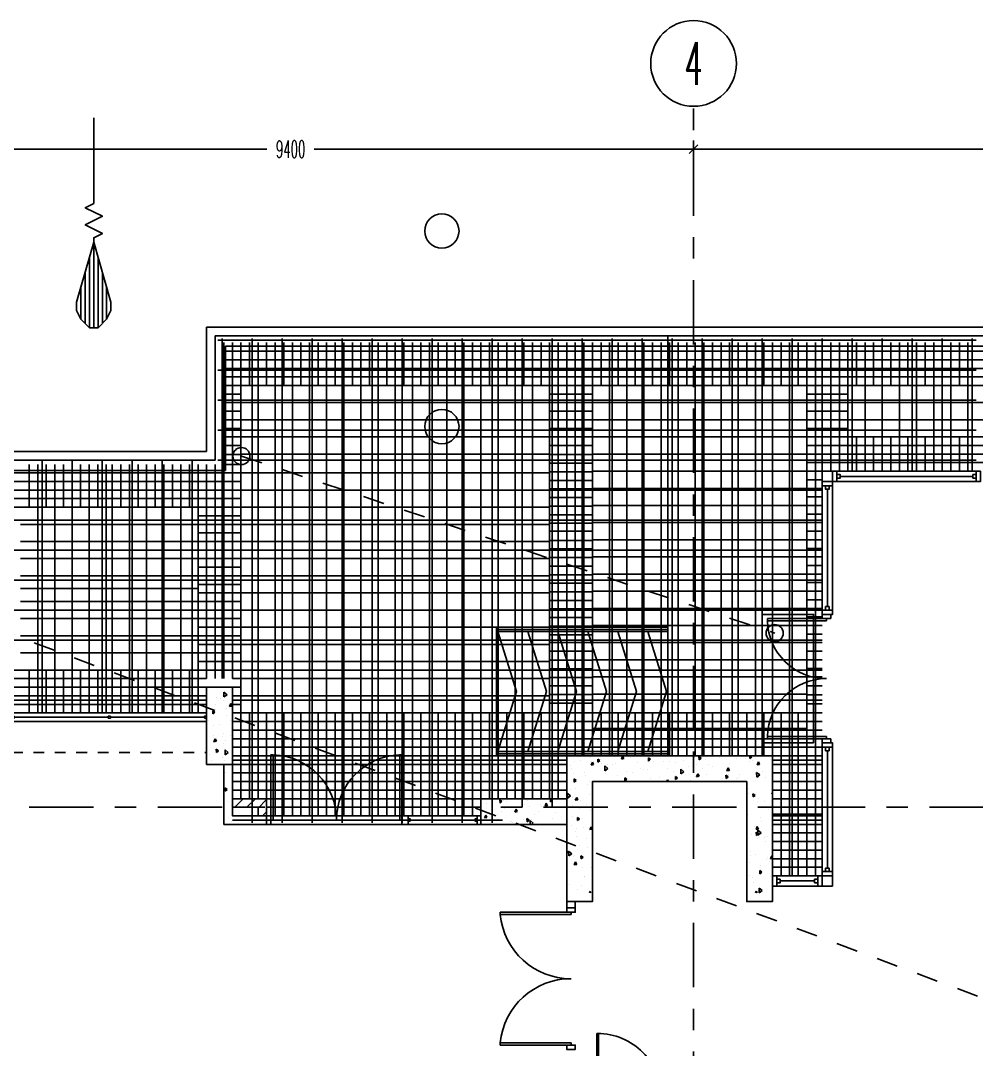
# Model space of a CAD drawing. Extents: x -15993 to 86771, y -21965 to 41866.
# Drawn here: x 22850 to 33998, y 13775 to 25777 of the extents above; entities that cross this region are included whole.
import ezdxf
from ezdxf.enums import TextEntityAlignment as Align

# ---------------------------------------------------------------- set-up
doc = ezdxf.new("R2010")
doc.units = 0
doc.header["$LTSCALE"] = 100
doc.header["$MEASUREMENT"] = 0
doc.header["$PDMODE"] = 3
doc.header["$PDSIZE"] = -5
for name, pattern in [('HIDDEN', [5, 2.5, -2.5]), ('HIDDEN2', [2.5, 1.25, -1.25]), ('X030--AG$0$CENTER', [15, 7.5, -2.5, 2.5, -2.5])]:
    doc.linetypes.add(name, pattern=pattern)
doc.layers.get('0').update_dxf_attribs({"color": 8, "linetype": 'CONTINUOUS'})
doc.layers.get('DEFPOINTS').update_dxf_attribs({"color": 8, "linetype": 'CONTINUOUS'})
for name, color, linetype in [('000-H', 8, 'CONTINUOUS'), ('030--', 8, 'CONTINUOUS'), ('210--', 8, 'CONTINUOUS'), ('220--', 8, 'CONTINUOUS'), ('240--', 8, 'CONTINUOUS'), ('280--', 8, 'CONTINUOUS'), ('310--', 8, 'CONTINUOUS'), ('320--', 8, 'CONTINUOUS'), ('430-B', 8, 'CONTINUOUS'), ('431--', 8, 'CONTINUOUS'), ('432--', 8, 'CONTINUOUS'), ('900--', 8, 'CONTINUOUS'), ('930--', 8, 'CONTINUOUS'), ('950--', 8, 'CONTINUOUS'), ('960--', 8, 'CONTINUOUS'), ('X030--AG$0$000-D', 8, 'CONTINUOUS'), ('X030--AG$0$030--', 8, 'CONTINUOUS')]:
    doc.layers.add(name, color=color, linetype=linetype)
doc.styles.add('ROMANS_5', font='romans.shx', dxfattribs={"width": 0.5})
doc.styles.add('X030--AG$0$ROMANS_5', font='ROMANS.SHX', dxfattribs={"width": 0.5})
doc.dimstyles.new('100', dxfattribs={"dimscale": 100, "dimtxt": 2, "dimasz": 0, "dimexe": 1, "dimexo": 5, "dimgap": 1, "dimtad": 0, "dimrnd": 1, "dimdsep": 46, "dimtxsty": 'ROMANS_5', "dimtsz": 0.5, "dimcen": 1, "dimdle": 1, "dimadec": 0, "dimazin": 0, "dimtfac": 1, "dimtix": 1, "dimtofl": 0, "dimtmove": 2, "dimatfit": 3, "dimfxl": 1, "dimtolj": 1, "dimarcsym": 0})

# ---------------------------------------------------------------- blocks, each defined once
blk = doc.blocks.new('*X61')
at = {"color": 0}
for p, q in [((79, 6), (94, 6)), ((58, 0), (98, 0)), ((65, 2), (98, 2)), ((72, 4), (96, 4)), ((65, -2), (98, -2)), ((72, -4), (96, -4)), ((79, -6), (94, -6))]:
    blk.add_line(p, q, dxfattribs=at)
blk = doc.blocks.new('ZSLP')
at = {"layer": '930--'}
blk.add_lwpolyline([(378, -262), (378, -4262), (-22, -4462), (778, -4862), (-22, -5262), (778, -5662), (378, -5862), (378, -6062)], dxfattribs=at)
blk.add_lwpolyline([(-222, -9662), (-422, -9262), (-422, -8862), (378, -6062), (1178, -8862), (1178, -9262), (978, -9662), (578, -10062), (178, -10062)], close=True, dxfattribs=at)
at = {"layer": '930--', "xscale": 100, "yscale": 100, "zscale": 100, "rotation": 270}
blk.add_blockref('*X61', (378, -262), dxfattribs=at)
blk = doc.blocks.new('D2-1500')
at = {"color": 0}
for points in [[(75, 50), (75, 737), (50, 737), (50, 50)], [(1425, 50), (1425, 737), (1450, 737), (1450, 50)], [(50, 0), (0, 0), (0, 100), (50, 100)], [(1450, 0), (1500, 0), (1500, 100), (1450, 100)]]:
    blk.add_lwpolyline(points, close=True, dxfattribs=at)
for centre, start, end in [((62, 50), 0, 88.9582), ((1438, 50), 91.0418, 180)]:
    blk.add_arc(centre, 688, start, end, dxfattribs=at)
blk = doc.blocks.new('*X85')
at = {"color": 0}
for p, q in [((25150, 22050), (33997, 22050)), ((25200, 18100), (25200, 22070)), ((25550, 16420), (25550, 22070)), ((25900, 16420), (25900, 22070)), ((26250, 16420), (26250, 22070)), ((26600, 16420), (26600, 22070)), ((26950, 16420), (26950, 22070)), ((27300, 16420), (27300, 22070)), ((27650, 16420), (27650, 22070)), ((28000, 16420), (28000, 22070)), ((28350, 16420), (28350, 22070)), ((28700, 16600), (28700, 22070)), ((29050, 16600), (29050, 22070)), ((29400, 17200), (29400, 22070)), ((29750, 17200), (29750, 22070)), ((30100, 17200), (30100, 22070)), ((30450, 17200), (30450, 22070)), ((30800, 17200), (30800, 22070)), ((31150, 17200), (31150, 22070)), ((31500, 17200), (31500, 22070)), ((31850, 15800), (31850, 22070)), ((32200, 20520), (32200, 22070)), ((32550, 20520), (32550, 22070)), ((32900, 20520), (32900, 22070)), ((33250, 20520), (33250, 22070)), ((33600, 20520), (33600, 22070)), ((33950, 20520), (33950, 22070)), ((25150, 21700), (33997, 21700)), ((25150, 21350), (33997, 21350)), ((25150, 21000), (33997, 21000)), ((23100, 17700), (23100, 20650)), ((23450, 17700), (23450, 20650)), ((23800, 17700), (23800, 20650)), ((24150, 17700), (24150, 20650)), ((24500, 17700), (24500, 20650)), ((24850, 17700), (24850, 20650)), ((25150, 20650), (33997, 20650)), ((22750, 20300), (32200, 20300)), ((22750, 19950), (32200, 19950)), ((22750, 19600), (32200, 19600)), ((22750, 19250), (32200, 19250)), ((22750, 18900), (32200, 18900)), ((22750, 18550), (32200, 18550)), ((22750, 18200), (32200, 18200)), ((22750, 17850), (25020, 17850)), ((25320, 17850), (32200, 17850)), ((25320, 17500), (32200, 17500)), ((25320, 17150), (29220, 17150)), ((31620, 17150), (32200, 17150)), ((25320, 16800), (29220, 16800)), ((31620, 16800), (32200, 16800)), ((25320, 16450), (28470, 16450)), ((31620, 16450), (32200, 16450)), ((31620, 16100), (32200, 16100))]:
    blk.add_line(p, q, dxfattribs=at)
blk = doc.blocks.new('UC10')
at = {"layer": '310--'}
for p, q in [((1122.5, 50), (25, 50)), ((2245, 50), (1147.5, 50))]:
    blk.add_line(p, q, dxfattribs=at)
at = {"layer": '310--', "color": 8}
blk.add_lwpolyline([(2270, 100), (2270, 0), (0, 0), (0, 100)], close=True, dxfattribs=at)
at = {"layer": '310--'}
for points in [[(0, 37.5), (0, 62.5), (25, 62.5), (25, 37.5)], [(1122.5, 37.5), (1122.5, 62.5), (1147.5, 62.5), (1147.5, 37.5)], [(2245, 37.5), (2245, 62.5), (2270, 62.5), (2270, 37.5)]]:
    blk.add_lwpolyline(points, close=True, dxfattribs=at)
blk = doc.blocks.new('UC09')
at = {"layer": '310--'}
blk.add_line((782, 50), (25, 50), dxfattribs=at)
at = {"layer": '310--', "color": 8}
blk.add_lwpolyline([(2456, 100), (2456, 0), (0, 0), (0, 100)], close=True, dxfattribs=at)
at = {"layer": '310--'}
for points in [[(0, 38), (0, 63), (25, 63), (25, 38)], [(782, 38), (782, 63), (807, 63), (807, 38)]]:
    blk.add_lwpolyline(points, close=True, dxfattribs=at)
at = {"layer": '320--'}
for points in [[(904, 50), (904, 812), (879, 812), (879, 50)], [(2381, 50), (2381, 812), (2406, 812), (2406, 50)], [(807, 0), (879, 0), (879, 100), (807, 100)], [(2406, 0), (2456, 0), (2456, 100), (2406, 100)]]:
    blk.add_lwpolyline(points, close=True, dxfattribs=at)
for centre, start, end in [((879, 50), 359.9692, 88.1199), ((2403, 50), 91.8801, 180.0308)]:
    blk.add_arc(centre, 762, start, end, dxfattribs=at)
blk = doc.blocks.new('*X235')
at = {"color": 0}
for p, q in [((28442, 16647), (28438, 16685)), ((28465, 16667), (28438, 16685)), ((28763, 16684), (28763, 16684)), ((28284, 16645), (28284, 16645)), ((28346, 16675), (28346, 16675)), ((28442, 16647), (28465, 16667)), ((28478, 16676), (28478, 16676)), ((28500, 16587), (28500, 16587)), ((28523, 16664), (28523, 16664)), ((28614, 16544), (28629, 16578)), ((28643, 16549), (28629, 16578)), ((28662, 16594), (28662, 16594)), ((28728, 16632), (28728, 16632)), ((28787, 16607), (28787, 16607)), ((28909, 16634), (28909, 16634)), ((28921, 16606), (28921, 16606)), ((28967, 16612), (28982, 16647)), ((28967, 16612), (28997, 16618)), ((28997, 16618), (28982, 16647)), ((28260, 16475), (28276, 16509)), ((28260, 16475), (28290, 16481)), ((28290, 16481), (28276, 16509)), ((28281, 16495), (28281, 16495)), ((28407, 16513), (28407, 16513)), ((28459, 16553), (28459, 16553)), ((28614, 16544), (28643, 16550)), ((28712, 16453), (28712, 16453)), ((28757, 16431), (28753, 16468)), ((28780, 16450), (28753, 16468)), ((28757, 16431), (28780, 16450)), ((28793, 16400), (28792, 16444)), ((28829, 16415), (28792, 16444)), ((28810, 16452), (28810, 16452)), ((28842, 16510), (28842, 16510)), ((28887, 16552), (28887, 16552)), ((28330, 16412), (28330, 16412)), ((28570, 16432), (28570, 16432)), ((28573, 16431), (28573, 16431)), ((28590, 16426), (28590, 16426)), ((28809, 16400), (28829, 16415))]:
    blk.add_line(p, q, dxfattribs=at)
blk = doc.blocks.new('*X236')
at = {"color": 0}
for p, q in [((29499, 17176), (29499, 17176)), ((29857, 17161), (29872, 17195)), ((29857, 17161), (29886, 17167)), ((29886, 17167), (29872, 17195)), ((29966, 17179), (29966, 17179)), ((30175, 17139), (30172, 17177)), ((30198, 17159), (30172, 17177)), ((30188, 17192), (30188, 17192)), ((30713, 17175), (30713, 17175)), ((30766, 17154), (30762, 17191)), ((30789, 17173), (30762, 17191)), ((30766, 17154), (30789, 17173)), ((31002, 17186), (31002, 17186)), ((31206, 17174), (31206, 17174)), ((31306, 17165), (31306, 17165)), ((31356, 17168), (31354, 17200)), ((31356, 17168), (31379, 17188)), ((31379, 17188), (31361, 17200)), ((31368, 17181), (31368, 17181)), ((29262, 17089), (29262, 17089)), ((29274, 17056), (29274, 17056)), ((29312, 17128), (29312, 17128)), ((29377, 17149), (29377, 17149)), ((29504, 17092), (29519, 17127)), ((29504, 17092), (29533, 17098)), ((29533, 17098), (29519, 17126)), ((29584, 17125), (29581, 17162)), ((29607, 17144), (29581, 17162)), ((29584, 17125), (29607, 17144)), ((29630, 17105), (29630, 17105)), ((29665, 17026), (29663, 17082)), ((29701, 17052), (29663, 17082)), ((29665, 17026), (29701, 17052)), ((29683, 17080), (29683, 17080)), ((29695, 17094), (29695, 17094)), ((29754, 17096), (29754, 17096)), ((29792, 17112), (29792, 17112)), ((30051, 17123), (30051, 17123)), ((30079, 17057), (30079, 17057)), ((30175, 17139), (30198, 17159)), ((30234, 17135), (30234, 17135)), ((30348, 17136), (30348, 17136)), ((30396, 17054), (30396, 17054)), ((30418, 17139), (30418, 17139)), ((30494, 17123), (30494, 17123)), ((30550, 16988), (30549, 17045)), ((30586, 17015), (30549, 17045)), ((30580, 17146), (30580, 17146)), ((30637, 17075), (30637, 17075)), ((30732, 17102), (30732, 17102)), ((30803, 17054), (30803, 17054)), ((30839, 17158), (30839, 17158)), ((30876, 17094), (30876, 17094)), ((30925, 17081), (30925, 17081)), ((31087, 17025), (31103, 17059)), ((31117, 17030), (31103, 17059)), ((31116, 17114), (31116, 17114)), ((31116, 17064), (31116, 17064)), ((31356, 17133), (31356, 17133)), ((31385, 17144), (31385, 17144)), ((31441, 17093), (31456, 17128)), ((31441, 17093), (31470, 17099)), ((31470, 17099), (31456, 17128)), ((31596, 17154), (31596, 17154)), ((31614, 17096), (31614, 17096)), ((29302, 16995), (29302, 16995)), ((29308, 16893), (29305, 16931)), ((29331, 16913), (29305, 16931)), ((29425, 17006), (29425, 17006)), ((29436, 16975), (29436, 16975)), ((29677, 16996), (29677, 16996)), ((29809, 16972), (29809, 16972)), ((29899, 16908), (29896, 16945)), ((29922, 16927), (29896, 16945)), ((29899, 16908), (29922, 16927)), ((29916, 17015), (29916, 17015)), ((29991, 17011), (29991, 17011)), ((30113, 17038), (30113, 17038)), ((30157, 17035), (30157, 17035)), ((30192, 16935), (30192, 16935)), ((30298, 16942), (30298, 16942)), ((30462, 17014), (30462, 17014)), ((30490, 16922), (30487, 16960)), ((30513, 16942), (30487, 16960)), ((30490, 16922), (30513, 16942)), ((30550, 16988), (30586, 17015)), ((30734, 16956), (30749, 16990)), ((30734, 16956), (30763, 16962)), ((30763, 16962), (30749, 16990)), ((30760, 16942), (30760, 16942)), ((30846, 16980), (30846, 16980)), ((31035, 16932), (31035, 16932)), ((31081, 16937), (31077, 16974)), ((31104, 16956), (31077, 16974)), ((31081, 16937), (31104, 16956)), ((31087, 17025), (31117, 17030)), ((31109, 16984), (31109, 16984)), ((31198, 16939), (31198, 16939)), ((31229, 16942), (31229, 16942)), ((31240, 16982), (31240, 16982)), ((31436, 16951), (31435, 17007)), ((31472, 16978), (31435, 17007)), ((31436, 16951), (31472, 16978)), ((31456, 16950), (31456, 16950)), ((31498, 17022), (31498, 17022)), ((31539, 16943), (31539, 16943)), ((29269, 16805), (29269, 16805)), ((29308, 16893), (29331, 16913)), ((29320, 16824), (29320, 16824)), ((29459, 16863), (29459, 16863)), ((29486, 16899), (29486, 16899)), ((30280, 16903), (30280, 16903)), ((30386, 16900), (30396, 16921)), ((30407, 16900), (30396, 16921)), ((30409, 16905), (30409, 16905)), ((30668, 16916), (30668, 16916)), ((30728, 16900), (30728, 16900)), ((31342, 16820), (31342, 16820)), ((31402, 16901), (31402, 16901)), ((31417, 16916), (31417, 16916)), ((31612, 16900), (31612, 16900)), ((29032, 16662), (29029, 16699)), ((29055, 16681), (29029, 16699)), ((29229, 16707), (29227, 16763)), ((29265, 16733), (29227, 16763)), ((29229, 16707), (29265, 16733)), ((29243, 16724), (29243, 16724)), ((29289, 16718), (29289, 16718)), ((29320, 16681), (29336, 16715)), ((29320, 16681), (29350, 16687)), ((29350, 16687), (29336, 16715)), ((29382, 16683), (29382, 16683)), ((29483, 16743), (29483, 16743)), ((31343, 16762), (31343, 16762)), ((31396, 16720), (31392, 16757)), ((31419, 16739), (31392, 16757)), ((31396, 16720), (31419, 16739)), ((31456, 16698), (31456, 16698)), ((31611, 16751), (31620, 16771)), ((31611, 16751), (31620, 16753)), ((29032, 16662), (29055, 16681)), ((29112, 16598), (29112, 16598)), ((29288, 16622), (29288, 16622)), ((29367, 16591), (29367, 16591)), ((29450, 16629), (29450, 16629)), ((31449, 16668), (31449, 16668)), ((31527, 16666), (31527, 16666)), ((31569, 16576), (31569, 16576)), ((29049, 16471), (29049, 16471)), ((29093, 16538), (29093, 16538)), ((29226, 16476), (29226, 16476)), ((29290, 16491), (29290, 16491)), ((29347, 16445), (29344, 16482)), ((29370, 16464), (29344, 16482)), ((29347, 16445), (29370, 16464)), ((29401, 16469), (29401, 16469)), ((29496, 16561), (29496, 16561)), ((31330, 16485), (31330, 16485)), ((31333, 16517), (31333, 16517)), ((31482, 16483), (31482, 16483)), ((29280, 16387), (29280, 16387)), ((29339, 16354), (29339, 16354)), ((29413, 16359), (29413, 16359)), ((29491, 16339), (29506, 16373)), ((29491, 16339), (29520, 16344)), ((29520, 16345), (29506, 16373)), ((31413, 16370), (31413, 16370)), ((31428, 16340), (31443, 16374)), ((31428, 16340), (31458, 16346)), ((31458, 16346), (31443, 16374)), ((31450, 16276), (31449, 16332)), ((31486, 16303), (31449, 16332)), ((31495, 16436), (31495, 16436)), ((29327, 16315), (29327, 16315)), ((29336, 16259), (29336, 16259)), ((29453, 16232), (29453, 16232)), ((29511, 16219), (29511, 16219)), ((31379, 16284), (31379, 16284)), ((31435, 16272), (31431, 16309)), ((31458, 16291), (31432, 16309)), ((31435, 16272), (31458, 16291)), ((31442, 16235), (31442, 16235)), ((31450, 16276), (31486, 16303)), ((31474, 16249), (31474, 16249)), ((31526, 16248), (31526, 16248)), ((31542, 16203), (31542, 16203)), ((31564, 16262), (31564, 16262)), ((29243, 16032), (29241, 16088)), ((29279, 16058), (29241, 16088)), ((29368, 16157), (29368, 16157)), ((29460, 16127), (29460, 16127)), ((29243, 16032), (29279, 16058)), ((29295, 16022), (29295, 16022)), ((29314, 16038), (29314, 16038)), ((29387, 15997), (29383, 16034)), ((29410, 16016), (29383, 16034)), ((29383, 16026), (29383, 16026)), ((29387, 15997), (29410, 16016)), ((31367, 16082), (31367, 16082)), ((31369, 16038), (31369, 16038)), ((31426, 16052), (31426, 16052)), ((31551, 15985), (31551, 15985)), ((31561, 16019), (31561, 16019)), ((31588, 15971), (31588, 15971)), ((31598, 15997), (31614, 16032)), ((31598, 15997), (31620, 16002)), ((31620, 16019), (31614, 16032)), ((29308, 15928), (29323, 15962)), ((29308, 15928), (29337, 15933)), ((29337, 15933), (29323, 15962)), ((29409, 15900), (29409, 15900)), ((29506, 15894), (29506, 15894)), ((31349, 15952), (31349, 15952)), ((31474, 15823), (31471, 15861)), ((31497, 15843), (31471, 15861)), ((31474, 15823), (31497, 15843)), ((31482, 15916), (31482, 15916)), ((29426, 15788), (29426, 15788)), ((29429, 15794), (29429, 15794)), ((31355, 15805), (31355, 15805)), ((31391, 15777), (31391, 15777)), ((31472, 15819), (31472, 15819)), ((31596, 15794), (31596, 15794)), ((29229, 15608), (29229, 15608)), ((29253, 15699), (29253, 15699)), ((29351, 15635), (29351, 15635)), ((29393, 15690), (29393, 15690)), ((29485, 15600), (29493, 15620)), ((29503, 15600), (29493, 15619)), ((31326, 15715), (31326, 15715)), ((31395, 15719), (31395, 15719)), ((31422, 15600), (31431, 15621)), ((31441, 15600), (31431, 15621)), ((31464, 15601), (31463, 15658)), ((31500, 15628), (31463, 15658)), ((31464, 15601), (31500, 15628))]:
    blk.add_line(p, q, dxfattribs=at)
blk = doc.blocks.new('D1-850')
at = {"layer": '320--'}
for points in [[(0, 0), (-50, 0), (-50, -100), (0, -100)], [(-800, 0), (-850, 0), (-850, -100), (-800, -100)], [(-50, -812), (-71, -812), (-71, -58), (-50, -58)]]:
    blk.add_lwpolyline(points, close=True, dxfattribs=at)
blk.add_arc((-58, -70), 742, 179.0205, 269.8288, dxfattribs=at)
blk = doc.blocks.new('D2-1650')
at = {"color": 0}
for points in [[(-100, -50), (-100, 0), (0, 0), (0, -50)], [(-50, -75), (-875, -75), (-875, -50), (-50, -50)], [(-50, -1575), (-875, -1575), (-875, -1600), (-50, -1600)], [(-100, -1600), (-100, -1650), (0, -1650), (0, -1600)]]:
    blk.add_lwpolyline(points, close=True, dxfattribs=at)
for centre, start, end in [((-53, 0), 185.2154, 270.2372), ((-53, -1650), 89.7628, 174.7846)]:
    blk.add_arc(centre, 825, start, end, dxfattribs=at)
blk = doc.blocks.new('*X546')
at = {"color": 0}
for p, q in [((25348, 16600), (25448, 16700)), ((25490, 16600), (25590, 16700)), ((25620, 16589), (25720, 16689)), ((25673, 16500), (25720, 16547))]:
    blk.add_line(p, q, dxfattribs=at)
blk = doc.blocks.new('*X547')
at = {"color": 0}
for p, q in [((25234, 17011), (25234, 17011)), ((25248, 17000), (25248, 17000)), ((25236, 16788), (25233, 16825)), ((25259, 16807), (25233, 16825)), ((25236, 16788), (25259, 16807)), ((25320, 16807), (25320, 16807)), ((25225, 16776), (25225, 16776)), ((25259, 16662), (25259, 16662)), ((25317, 16612), (25320, 16619)), ((25317, 16612), (25320, 16613)), ((25276, 16475), (25276, 16475)), ((25313, 16546), (25313, 16546)), ((25546, 16450), (25546, 16450)), ((25306, 16429), (25306, 16429)), ((25660, 16441), (25660, 16441))]:
    blk.add_line(p, q, dxfattribs=at)
blk = doc.blocks.new('*X626')
at = {"color": 0}
for p, q in [((25202, 17903), (25202, 17903)), ((25222, 17887), (25221, 17943)), ((25259, 17913), (25221, 17943)), ((25222, 17887), (25259, 17913)), ((25126, 17803), (25126, 17803)), ((25138, 17879), (25138, 17879)), ((25184, 17865), (25184, 17865)), ((25216, 17849), (25216, 17849)), ((25288, 17775), (25303, 17809)), ((25288, 17775), (25318, 17781)), ((25318, 17781), (25303, 17809)), ((25094, 17688), (25091, 17726)), ((25117, 17708), (25091, 17726)), ((25094, 17688), (25117, 17708)), ((25249, 17670), (25249, 17670)), ((25252, 17757), (25252, 17757)), ((25045, 17607), (25045, 17607)), ((25095, 17551), (25095, 17551)), ((25172, 17570), (25172, 17570)), ((25296, 17616), (25296, 17616)), ((25099, 17435), (25099, 17435)), ((25209, 17429), (25209, 17429)), ((25221, 17462), (25221, 17462)), ((25295, 17438), (25295, 17438)), ((25105, 17364), (25120, 17398)), ((25105, 17364), (25135, 17370)), ((25135, 17370), (25120, 17398)), ((25218, 17338), (25218, 17338)), ((25242, 17381), (25242, 17381)), ((25024, 17281), (25024, 17281)), ((25051, 17219), (25051, 17219)), ((25134, 17240), (25130, 17277)), ((25157, 17259), (25130, 17277)), ((25134, 17240), (25157, 17259)), ((25208, 17185), (25208, 17185)), ((25236, 17212), (25235, 17268)), ((25273, 17238), (25235, 17268)), ((25236, 17212), (25273, 17238)), ((25071, 17140), (25071, 17140)), ((25233, 17147), (25233, 17147)), ((25265, 17105), (25265, 17105))]:
    blk.add_line(p, q, dxfattribs=at)
blk = doc.blocks.new('*D752')
at = {"layer": 'DEFPOINTS', "color": 0, "transparency": 16777216}
for p in [(40700, 24277), (30700, 23677), (40700, 23677)]:
    blk.add_point(p, dxfattribs=at)
at = {"layer": 'X030--AG$0$000-D', "color": 0, "lineweight": -2, "transparency": 16777216}
for p, q in [((30700, 24177), (30700, 24377)), ((40700, 24177), (40700, 24377)), ((30600, 24277), (35383, 24277)), ((30650, 24227), (30750, 24327)), ((40800, 24277), (36017, 24277)), ((40650, 24227), (40750, 24327))]:
    blk.add_line(p, q, dxfattribs=at)
at = {"layer": 'X030--AG$0$000-D', "color": 0, "transparency": 16777216, "insert": (35700, 24277), "char_height": 200, "attachment_point": 5, "style": 'ROMANS_5'}
blk.add_mtext('\\A1;10000', dxfattribs=at)
blk = doc.blocks.new('*D758')
at = {"layer": 'DEFPOINTS', "color": 0, "transparency": 16777216}
for p in [(30700, 24277), (21300, 23677), (30700, 23677)]:
    blk.add_point(p, dxfattribs=at)
at = {"layer": 'X030--AG$0$000-D', "color": 0, "lineweight": -2, "transparency": 16777216}
for p, q in [((21300, 24177), (21300, 24377)), ((30700, 24177), (30700, 24377)), ((21200, 24277), (25724, 24277)), ((21250, 24227), (21350, 24327)), ((30800, 24277), (26276, 24277)), ((30650, 24227), (30750, 24327))]:
    blk.add_line(p, q, dxfattribs=at)
at = {"layer": 'X030--AG$0$000-D', "color": 0, "transparency": 16777216, "insert": (26000, 24277), "char_height": 200, "attachment_point": 5, "style": 'ROMANS_5'}
blk.add_mtext('\\A1;9400', dxfattribs=at)

msp = doc.modelspace()

# ---------------------------------------------------------------- linework, layer by layer
at = {"color": 8}
for centre in [(27763.628, 23322.064), (27763.628, 21041.095)]:
    msp.add_circle(centre, 200, dxfattribs=at)
at = {"layer": '030--', "color": 8}
msp.add_circle((30700, 25276.757), 500, dxfattribs=at)
at = {"layer": '210--'}
for points in [[(25220, 16400), (25220, 17100), (25320, 17100), (25320, 16500), (25720, 16500), (25720, 16400)], [(28176, 16500), (28176, 16400), (28220, 16400), (28220, 16500)]]:
    msp.add_lwpolyline(points, close=True, dxfattribs=at)
msp.add_lwpolyline([(25370, 16500), (25370, 16500)], dxfattribs=at)
at = {"layer": '220--'}
for points in [[(25620, 16500), (25620, 16600), (25320, 16600), (25320, 16700), (25720, 16700), (25720, 16500)], [(29320, 15425), (29320, 15500), (29220, 15500), (29220, 15425)]]:
    msp.add_lwpolyline(points, close=True, dxfattribs=at)
at = {"layer": '240--'}
for p, q in [((30400, 17200), (30400, 22100)), ((28400, 17200), (28400, 18700)), ((30400, 18700), (28400, 18700)), ((30400, 18675), (28400, 18675)), ((30400, 18650), (28400, 18650)), ((30400, 17250), (28400, 17250)), ((30400, 17225), (28400, 17225)), ((30400, 17200), (28400, 17200))]:
    msp.add_line(p, q, dxfattribs=at)
at = {"layer": '240--', "color": 8}
for points in [[(28415.523, 18650), (28632.844, 17950), (28415.523, 17250)], [(28765.523, 18650), (28982.844, 17950), (28765.523, 17250)], [(29115.523, 18650), (29332.844, 17950), (29115.523, 17250)], [(29465.523, 18650), (29682.844, 17950), (29465.523, 17250)], [(29815.523, 18650), (30032.844, 17950), (29815.523, 17250)], [(30165.523, 18650), (30382.844, 17950), (30165.523, 17250)]]:
    msp.add_lwpolyline(points, dxfattribs=at)
at = {"layer": '280--'}
for points in [[(25020, 18000), (25320, 18000), (25320, 17100), (25020, 17100)], [(28220, 16400), (29220, 16400), (29220, 15500), (29520, 15500), (29520, 16900), (31320, 16900), (31320, 15500), (31620, 15500), (31620, 17200), (29220, 17200), (29220, 16700), (28220, 16700)]]:
    msp.add_lwpolyline(points, close=True, dxfattribs=at)
msp.add_lwpolyline([(29220, 16400), (29220, 16400)], dxfattribs=at)
at = {"layer": '310--'}
for p, q in [((32320, 20520), (32200, 20520)), ((32200, 20520), (32200, 20400)), ((32320, 20400), (32200, 20400))]:
    msp.add_line(p, q, dxfattribs=at)
at = {"layer": '310--', "color": 8}
for p, q in [((32370, 20520), (33997, 20520)), ((32410, 20460), (33957, 20460)), ((32200, 18900), (32200, 20350)), ((32260, 18940), (32260, 20310)), ((32320, 18900), (32320, 20350)), ((32370, 20400), (33997, 20400)), ((32200, 15850), (32200, 17300)), ((32320, 15850), (32320, 17300)), ((32260, 15890), (32260, 17260)), ((31670, 15800), (32150, 15800)), ((31710, 15740), (32110, 15740)), ((31670, 15680), (32150, 15680))]:
    msp.add_line(p, q, dxfattribs=at)
at = {"layer": '310--'}
for points in [[(32370, 20520), (32370, 20400), (32320, 20400), (32320, 20520)], [(32370, 20480), (32370, 20440), (32410, 20440), (32410, 20480)], [(33997, 20480), (33997, 20440), (33957, 20440), (33957, 20480)], [(34047, 20520), (34047, 20400), (33997, 20400), (33997, 20520)], [(32200, 20400), (32320, 20400), (32320, 20350), (32200, 20350)], [(32240, 20350), (32240, 20310), (32280, 20310), (32280, 20350)], [(32200, 18900), (32320, 18900), (32320, 18850), (32200, 18850)], [(32240, 18900), (32240, 18940), (32280, 18940), (32280, 18900)], [(32200, 17350), (32320, 17350), (32320, 17300), (32200, 17300)], [(32240, 17300), (32240, 17260), (32280, 17260), (32280, 17300)], [(32200, 15850), (32320, 15850), (32320, 15800), (32200, 15800)], [(32240, 15850), (32240, 15890), (32280, 15890), (32280, 15850)], [(31620, 15680), (31620, 15800), (31670, 15800), (31670, 15680)], [(31710, 15760), (31710, 15720), (31670, 15720), (31670, 15760)], [(32110, 15760), (32110, 15720), (32150, 15720), (32150, 15760)], [(32150, 15680), (32150, 15800), (32200, 15800), (32200, 15680)], [(32320, 15680), (32200, 15680), (32200, 15800), (32320, 15800)]]:
    msp.add_lwpolyline(points, close=True, dxfattribs=at)
at = {"layer": '320--', "color": 8, "linetype": 'HIDDEN2'}
msp.add_line((22750, 17240), (25020, 17240), dxfattribs=at)
at = {"layer": '320--'}
msp.add_lwpolyline([(32100, 17350), (32100, 18850), (31500, 18850), (31500, 17350)], close=True, dxfattribs=at)
at = {"layer": '430-B', "color": 7}
for p, q in [((29220, 16400), (29220, 16700)), ((31620, 16700), (31620, 16520))]:
    msp.add_line(p, q, dxfattribs=at)
at = {"layer": '430-B', "color": 8}
msp.add_line((31620, 16520), (32200, 16520), dxfattribs=at)
at = {"layer": '430-B', "linetype": 'HIDDEN'}
msp.add_lwpolyline([(7255.188, 22602.054), (15983.598, 21149.479), (73202.387, -284.344)], dxfattribs=at)
at = {"layer": '431--', "color": 8}
for p, q in [((25220, 22020), (25220, 18100)), ((25320, 22020), (25320, 18100)), ((25420, 16700), (25420, 22020)), ((25520, 21520), (25520, 22020)), ((25620, 21520), (25620, 22020)), ((25720, 21520), (25720, 22020)), ((25820, 21520), (25820, 22020)), ((25920, 21520), (25920, 22020)), ((26020, 21520), (26020, 22020)), ((26120, 21520), (26120, 22020)), ((26220, 21520), (26220, 22020)), ((26320, 21520), (26320, 22020)), ((26420, 21520), (26420, 22020)), ((26520, 21520), (26520, 22020)), ((26620, 21520), (26620, 22020)), ((26720, 21520), (26720, 22020)), ((26820, 21520), (26820, 22020)), ((26920, 21520), (26920, 22020)), ((27020, 21520), (27020, 22020)), ((27120, 21520), (27120, 22020)), ((27220, 21520), (27220, 22020)), ((27320, 21520), (27320, 22020)), ((27420, 21520), (27420, 22020)), ((27520, 21520), (27520, 22020)), ((27620, 21520), (27620, 22020)), ((27720, 21520), (27720, 22020)), ((27820, 21520), (27820, 22020)), ((27920, 21520), (27920, 22020)), ((28020, 21520), (28020, 22020)), ((28120, 21520), (28120, 22020)), ((28220, 21520), (28220, 22020)), ((28320, 21520), (28320, 22020)), ((28420, 21520), (28420, 22020)), ((28520, 21520), (28520, 22020)), ((28620, 21520), (28620, 22020)), ((28720, 21520), (28720, 22020)), ((28820, 21520), (28820, 22020)), ((28920, 21520), (28920, 22020)), ((29020, 22020), (29020, 16700)), ((29120, 22020), (29120, 16700)), ((29220, 22020), (29220, 17200)), ((29320, 22020), (29320, 17200)), ((29420, 22020), (29420, 17200)), ((29520, 22020), (29520, 17200)), ((29620, 22020), (29620, 21520)), ((29720, 22020), (29720, 21520)), ((29820, 22020), (29820, 21520)), ((29920, 22020), (29920, 21520)), ((30020, 22020), (30020, 21520)), ((30120, 22020), (30120, 21520)), ((30220, 22020), (30220, 21520)), ((30320, 22020), (30320, 21520)), ((30420, 22020), (30420, 21520)), ((30520, 22020), (30520, 21520)), ((30620, 22020), (30620, 21520)), ((30720, 22020), (30720, 21520)), ((30820, 22020), (30820, 21520)), ((30920, 22020), (30920, 21520)), ((31020, 22020), (31020, 21520)), ((31120, 22020), (31120, 21520)), ((31220, 22020), (31220, 21520)), ((31320, 22020), (31320, 21520)), ((31420, 22020), (31420, 21520)), ((31520, 22020), (31520, 21520)), ((31620, 22020), (31620, 21520)), ((31720, 22020), (31720, 21520)), ((31820, 22020), (31820, 21520)), ((31920, 22020), (31920, 21520)), ((32020, 22020), (32020, 15800)), ((32120, 22020), (32120, 15800)), ((32200, 22020), (32200, 20520)), ((32300, 22020), (32300, 20520)), ((32400, 22020), (32400, 20520)), ((32500, 22020), (32500, 20520)), ((32600, 22020), (32600, 21520)), ((32700, 22020), (32700, 21520)), ((32800, 22020), (32800, 21520)), ((32900, 22020), (32900, 21520)), ((33000, 22020), (33000, 21520)), ((33100, 22020), (33100, 21520)), ((33200, 22020), (33200, 21520)), ((33300, 22020), (33300, 21520)), ((33400, 22020), (33400, 21520)), ((33500, 22020), (33500, 21520)), ((33600, 22020), (33600, 21520)), ((33700, 22020), (33700, 21520)), ((33800, 22020), (33800, 21520)), ((33900, 22020), (33900, 21520)), ((25200, 21920), (46200, 21920)), ((25200, 21820), (46200, 21820)), ((25200, 21720), (46200, 21720)), ((25200, 21620), (46200, 21620)), ((25200, 21520), (46200, 21520)), ((25420, 21420), (25200, 21420)), ((29020, 21420), (29520, 21420)), ((32500, 21420), (32020, 21420)), ((25420, 21320), (25200, 21320)), ((29020, 21320), (29520, 21320)), ((32500, 21320), (32020, 21320)), ((25420, 21220), (25200, 21220)), ((29020, 21220), (29520, 21220)), ((32500, 21220), (32020, 21220)), ((25420, 21120), (25200, 21120)), ((25420, 21020), (25200, 21020)), ((29020, 21120), (29520, 21120)), ((29020, 21020), (29520, 21020)), ((32500, 21120), (32020, 21120)), ((32500, 21020), (32020, 21020)), ((25420, 20920), (25200, 20920)), ((29020, 20920), (29520, 20920)), ((32020, 20920), (39380, 20920)), ((32600, 20920), (32600, 20520)), ((32700, 20920), (32700, 20520)), ((32800, 20920), (32800, 20520)), ((32900, 20920), (32900, 20520)), ((33000, 20920), (33000, 20520)), ((33100, 20920), (33100, 20520)), ((33200, 20920), (33200, 20520)), ((33300, 20920), (33300, 20520)), ((33400, 20920), (33400, 20520)), ((33500, 20920), (33500, 20520)), ((33600, 20920), (33600, 20520)), ((33700, 20920), (33700, 20520)), ((33800, 20920), (33800, 20520)), ((33900, 20920), (33900, 20520)), ((25420, 20820), (25200, 20820)), ((29020, 20820), (29520, 20820)), ((32020, 20820), (39380, 20820)), ((25420, 20715), (25200, 20715)), ((29020, 20713), (29520, 20713)), ((32020, 20720), (39380, 20720)), ((22950, 20600), (22950, 20100)), ((23050, 20600), (23050, 20100)), ((23150, 20600), (23150, 20100)), ((23250, 20600), (23250, 20100)), ((23350, 20600), (23350, 20100)), ((23450, 20600), (23450, 20100)), ((23550, 20600), (23550, 20100)), ((23650, 20600), (23650, 20100)), ((23750, 20600), (23750, 20100)), ((23850, 20600), (23850, 20100)), ((23920, 20600), (23920, 20100)), ((24020, 20600), (24020, 20100)), ((24120, 20600), (24120, 20100)), ((24220, 20600), (24220, 20100)), ((24320, 20600), (24320, 20100)), ((24420, 20600), (24420, 20100)), ((24520, 20600), (24520, 20100)), ((24620, 20600), (24620, 20100)), ((24720, 20600), (24720, 20100)), ((24820, 20600), (24820, 20100)), ((24920, 20600), (24920, 17700)), ((25020, 20600), (25020, 18100)), ((25120, 20600), (25120, 18100)), ((25200, 20600), (25420, 20600)), ((29020, 20613), (29520, 20613)), ((32020, 20620), (39380, 20620)), ((17450, 20500), (25420, 20500)), ((29020, 20513), (29520, 20513)), ((29020, 20413), (29520, 20413)), ((32200, 20520), (32020, 20520)), ((32200, 20420), (32020, 20420)), ((17450, 20400), (25420, 20400)), ((17450, 20300), (25420, 20300)), ((29020, 20313), (29520, 20313)), ((32200, 20320), (32020, 20320)), ((17450, 20200), (25420, 20200)), ((29020, 20213), (29520, 20213)), ((32200, 20220), (32020, 20220)), ((17450, 20100), (25420, 20100)), ((29020, 20113), (29520, 20113)), ((32200, 20120), (32020, 20120)), ((24920, 20000), (25420, 20000)), ((29020, 20013), (29520, 20013)), ((32200, 20020), (32020, 20020)), ((24920, 19900), (25420, 19900)), ((29020, 19913), (29520, 19913)), ((29020, 19820), (29520, 19820)), ((32200, 19920), (32020, 19920)), ((32200, 19820), (32020, 19820)), ((24920, 19800), (25420, 19800)), ((24920, 19700), (25420, 19700)), ((29020, 19713), (29520, 19713)), ((32200, 19720), (32020, 19720)), ((24920, 19600), (25420, 19600)), ((29020, 19613), (29520, 19613)), ((32200, 19620), (32020, 19620)), ((24920, 19500), (25420, 19500)), ((29020, 19513), (29520, 19513)), ((32200, 19520), (32020, 19520)), ((24920, 19400), (25420, 19400)), ((29020, 19413), (29520, 19413)), ((32200, 19420), (32020, 19420)), ((24920, 19300), (25420, 19300)), ((29020, 19313), (29520, 19313)), ((29020, 19213), (29520, 19213)), ((32200, 19320), (32020, 19320)), ((32200, 19220), (32020, 19220)), ((24920, 19200), (25420, 19200)), ((24920, 19100), (25420, 19100)), ((29020, 19113), (29520, 19113)), ((32200, 19120), (32020, 19120)), ((24920, 19000), (25420, 19000)), ((29020, 19013), (29520, 19013)), ((32200, 19020), (32020, 19020)), ((24920, 18900), (25420, 18900)), ((29020, 18913), (29520, 18913)), ((32200, 18920), (32020, 18920)), ((24920, 18800), (25420, 18800)), ((29020, 18813), (29520, 18813)), ((32200, 18820), (32020, 18820)), ((24920, 18700), (25420, 18700)), ((29020, 18713), (29520, 18713)), ((29020, 18613), (29520, 18613)), ((32200, 18720), (32020, 18720)), ((32200, 18620), (32020, 18620)), ((24920, 18600), (25420, 18600)), ((24920, 18500), (25420, 18500)), ((29020, 18520), (29520, 18520)), ((32200, 18520), (32020, 18520)), ((24920, 18400), (25420, 18400)), ((29020, 18420), (29520, 18420)), ((32200, 18420), (32020, 18420)), ((24920, 18300), (25420, 18300)), ((29020, 18315), (29520, 18315)), ((32200, 18320), (32020, 18320)), ((3180, 18200), (25420, 18200)), ((22950, 18200), (22950, 17700)), ((23050, 18200), (23050, 17700)), ((23150, 18200), (23150, 17700)), ((23250, 18200), (23250, 17700)), ((23350, 18200), (23350, 17700)), ((23450, 18200), (23450, 17700)), ((23550, 18200), (23550, 17700)), ((23650, 18200), (23650, 17700)), ((23750, 18200), (23750, 17700)), ((23850, 18200), (23850, 17700)), ((23920, 18200), (23920, 17700)), ((24020, 18200), (24020, 17700)), ((24120, 18200), (24120, 17700)), ((24220, 18200), (24220, 17700)), ((24320, 18200), (24320, 17700)), ((24420, 18200), (24420, 17700)), ((24520, 18200), (24520, 17700)), ((24620, 18200), (24620, 17700)), ((24720, 18200), (24720, 17700)), ((24820, 18200), (24820, 17700)), ((29020, 18215), (29520, 18215)), ((32200, 18220), (32020, 18220)), ((22750, 18100), (25020, 18100)), ((25320, 18100), (25420, 18100)), ((29020, 18115), (29520, 18115)), ((29020, 18015), (29520, 18015)), ((32200, 18120), (32020, 18120)), ((32200, 18015), (32020, 18015)), ((22750, 18000), (25020, 18000)), ((22750, 17900), (25020, 17900)), ((25320, 18000), (25420, 18000)), ((25320, 17900), (25420, 17900)), ((29020, 17915), (29520, 17915)), ((32200, 17910), (32020, 17910)), ((22750, 17800), (25020, 17800)), ((25320, 17800), (25420, 17800)), ((29020, 17815), (29520, 17815)), ((32200, 17805), (32020, 17805)), ((32200, 17700), (25320, 17700)), ((25520, 16700), (25520, 17700)), ((25620, 16700), (25620, 17700)), ((25720, 16700), (25720, 17700)), ((25820, 16500), (25820, 17700)), ((25920, 16500), (25920, 17700)), ((26020, 16500), (26020, 17700)), ((26120, 16500), (26120, 17700)), ((26220, 16500), (26220, 17700)), ((26320, 16500), (26320, 17700)), ((26420, 16500), (26420, 17700)), ((26520, 16500), (26520, 17700)), ((26620, 16500), (26620, 17700)), ((26720, 16500), (26720, 17700)), ((26820, 16500), (26820, 17700)), ((26920, 16500), (26920, 17700)), ((27020, 16500), (27020, 17700)), ((27120, 16500), (27120, 17700)), ((27220, 16500), (27220, 17700)), ((27320, 16500), (27320, 17700)), ((27420, 16500), (27420, 17700)), ((27520, 16500), (27520, 17700)), ((27620, 16500), (27620, 17700)), ((27720, 16500), (27720, 17700)), ((27820, 16500), (27820, 17700)), ((27920, 16500), (27920, 17700)), ((28020, 16500), (28020, 17700)), ((28120, 16500), (28120, 17700)), ((28220, 16700), (28220, 17700)), ((28320, 16700), (28320, 17700)), ((28420, 16700), (28420, 17700)), ((28520, 16700), (28520, 17700)), ((28620, 16700), (28620, 17700)), ((28720, 16700), (28720, 17700)), ((28820, 16700), (28820, 17700)), ((28920, 16700), (28920, 17700)), ((29620, 17700), (29620, 17200)), ((29720, 17700), (29720, 17200)), ((29820, 17700), (29820, 17200)), ((29920, 17700), (29920, 17200)), ((30020, 17700), (30020, 17200)), ((30120, 17700), (30120, 17200)), ((30220, 17700), (30220, 17200)), ((30320, 17700), (30320, 17200)), ((30420, 17700), (30420, 17200)), ((30520, 17700), (30520, 17200)), ((30620, 17700), (30620, 17200)), ((30720, 17700), (30720, 17200)), ((30820, 17700), (30820, 17200)), ((30920, 17700), (30920, 17200)), ((31020, 17700), (31020, 17200)), ((31120, 17700), (31120, 17200)), ((31220, 17700), (31220, 17200)), ((31320, 17700), (31320, 17200)), ((31420, 17700), (31420, 17200)), ((31520, 17700), (31520, 17200)), ((31620, 17700), (31620, 17200)), ((31720, 17700), (31720, 15800)), ((31820, 17700), (31820, 15800)), ((31920, 17700), (31920, 15800)), ((32200, 17600), (25320, 17600)), ((32200, 17500), (25320, 17500)), ((32200, 17400), (25320, 17400)), ((32200, 17300), (25320, 17300)), ((29220, 17200), (25320, 17200)), ((32200, 17200), (31620, 17200)), ((32200, 17200), (31620, 17200)), ((29220, 17100), (25320, 17100)), ((32200, 17100), (31620, 17100)), ((29220, 17000), (25320, 17000)), ((32200, 17000), (31620, 17000)), ((29220, 16900), (25320, 16900)), ((32200, 16900), (31620, 16900)), ((29220, 16800), (25320, 16800)), ((28220, 16700), (25720, 16700)), ((32200, 16800), (31620, 16800)), ((32200, 16700), (31620, 16700)), ((28220, 16600), (25720, 16600)), ((32200, 16600), (31620, 16600)), ((32200, 16500), (31620, 16500)), ((32200, 16400), (31620, 16400)), ((32200, 16300), (31620, 16300)), ((32200, 16200), (31620, 16200)), ((32200, 16100), (31620, 16100)), ((32200, 16000), (31620, 16000)), ((32200, 15900), (31620, 15900))]:
    msp.add_line(p, q, dxfattribs=at)
at = {"layer": '432--', "color": 8}
for p, q in [((25620, 17700), (25620, 21527.245)), ((25820, 17700), (25820, 21527.245)), ((26020, 17700), (26020, 21527.245)), ((26220, 17700), (26220, 21527.245)), ((26420, 17700), (26420, 21527.245)), ((26620, 17700), (26620, 21527.245)), ((26820, 17700), (26820, 21527.245)), ((27020, 17700), (27020, 21527.245)), ((27220, 17700), (27220, 21527.245)), ((27420, 17700), (27420, 21527.245)), ((27620, 17700), (27620, 21527.245)), ((27820, 17700), (27820, 21527.245)), ((28020, 17700), (28020, 21527.245)), ((28220, 17700), (28220, 21527.245)), ((28420, 17700), (28420, 21527.245)), ((28620, 17700), (28620, 21527.245)), ((28820, 17700), (28820, 21527.245)), ((29720, 17700), (29720, 21520)), ((29920, 17700), (29920, 21520)), ((30120, 17700), (30120, 21520)), ((30320, 17700), (30320, 21520)), ((30520, 17700), (30520, 21520)), ((30720, 17700), (30720, 21520)), ((30820, 17700), (30820, 21520)), ((31020, 17700), (31020, 21520)), ((31220, 17700), (31220, 21520)), ((31420, 17700), (31420, 21520)), ((31620, 17700), (31620, 21520)), ((31820, 17700), (31820, 21520)), ((32700, 21520), (32700, 20920)), ((32900, 21520), (32900, 20920)), ((33100, 21520), (33100, 20920)), ((33300, 21520), (33300, 20920)), ((33500, 21520), (33500, 20920)), ((33700, 21520), (33700, 20920)), ((33900, 21520), (33900, 20920)), ((25420, 21320), (29020, 21320)), ((29520, 21320), (32020, 21320)), ((32500, 21320), (38900, 21320)), ((25420, 21120), (29020, 21120)), ((29520, 21120), (32020, 21120)), ((32500, 21120), (38900, 21120)), ((25420, 20920), (29020, 20920)), ((29520, 20920), (32020, 20920)), ((25420, 20720), (29020, 20720)), ((29520, 20720), (32020, 20720)), ((25420, 20500), (29020, 20500)), ((29520, 20520), (32020, 20520)), ((25420, 20300), (29020, 20300)), ((29520, 20320), (32020, 20320)), ((23050, 20100), (23050, 18200)), ((23250, 20100), (23250, 18200)), ((23450, 20100), (23450, 18200)), ((23650, 20100), (23650, 18200)), ((23850, 20100), (23850, 18200)), ((23920, 20100), (23920, 18200)), ((24120, 20100), (24120, 18200)), ((24320, 20100), (24320, 18200)), ((24520, 20100), (24520, 18200)), ((24720, 20100), (24720, 18200)), ((25420, 20100), (29020, 20100)), ((29520, 20120), (32020, 20120)), ((22850, 19900), (24920, 19900)), ((25420, 19900), (29020, 19900)), ((29520, 19920), (32020, 19920)), ((22850, 19700), (24920, 19700)), ((25420, 19700), (29020, 19700)), ((29520, 19720), (32020, 19720)), ((22850, 19500), (24920, 19500)), ((25420, 19500), (29020, 19500)), ((29520, 19520), (32020, 19520)), ((22850, 19300), (24920, 19300)), ((25420, 19300), (29020, 19300)), ((29520, 19320), (32020, 19320)), ((24920, 19150), (22850, 19150)), ((25420, 19100), (29020, 19100)), ((29520, 19120), (32020, 19120)), ((22850, 19000), (24920, 19000)), ((25420, 18900), (29020, 18900)), ((29520, 18920), (32020, 18920)), ((22850, 18800), (24920, 18800)), ((25420, 18700), (29020, 18700)), ((29520, 18720), (32020, 18720)), ((22850, 18600), (24920, 18600)), ((25420, 18500), (29020, 18500)), ((29520, 18520), (32020, 18520)), ((22850, 18400), (24920, 18400)), ((25420, 18300), (29020, 18300)), ((29520, 18320), (32020, 18320)), ((25420, 18100), (29020, 18100)), ((29520, 18120), (32020, 18120)), ((25420, 17900), (29020, 17900)), ((29520, 17920), (32020, 17920)), ((25700, 17700), (29120, 17700)), ((29620, 17700), (31700, 17700)), ((25700, 17500), (29120, 17500)), ((29520, 17520), (32020, 17520)), ((29620, 17500), (31700, 17500))]:
    msp.add_line(p, q, dxfattribs=at)
at = {"layer": '900--', "color": 8}
for p, q in [((25020, 22200), (46330, 22200)), ((25020, 22200), (25020, 20750)), ((25120, 22100), (25120, 20650)), ((25120, 22100), (46230, 22100)), ((25120, 22100), (46230, 22100)), ((25120, 20650), (17040.098, 20650)), ((17050, 20750), (25020, 20750)), ((17465.464, 20650), (25120, 20650)), ((25240, 20530), (17028.216, 20530))]:
    msp.add_line(p, q, dxfattribs=at)
at = {"layer": '950--'}
for p, q in [((46230, 22100), (25120, 22100)), ((25120, 22100), (25120, 20650)), ((25240, 21980), (25240, 20530)), ((46110, 21980), (25240, 21980))]:
    msp.add_line(p, q, dxfattribs=at)
at = {"layer": '960--', "linetype": 'HIDDEN'}
msp.add_line((25425.828, 20696.338), (31645.97, 18631.317), dxfattribs=at)
at = {"layer": '960--'}
for centre in [(25425.828, 20696.338), (31645.97, 18631.317)]:
    msp.add_circle(centre, 100, dxfattribs=at)
at = {"layer": 'X030--AG$0$030--', "linetype": 'X030--AG$0$CENTER'}
for p, q in [((30700, -15500), (30700, 24776.757)), ((35700, 16600), (-3350, 16600))]:
    msp.add_line(p, q, dxfattribs=at)

# ---------------------------------------------------------------- block references
at = {"xscale": -1}
msp.add_blockref('UC09', (28176, 16400), dxfattribs=at)
at = {"layer": '000-H'}
for name in ['*X626', '*X236', '*X547', '*X546', '*X235']:
    msp.add_blockref(name, (0, 0), dxfattribs=at)
at = {"layer": '310--'}
msp.add_blockref('UC10', (22750, 17600), dxfattribs=at)
at = {"layer": '320--'}
for name, p, rotation in [('D2-1500', (32300, 17350), 90), ('D1-850', (29520, 13150), 180)]:
    msp.add_blockref(name, p, dxfattribs=dict(at, rotation=rotation))
msp.add_blockref('D2-1650', (29320, 15425), dxfattribs=at)
at = {"layer": '430-B'}
msp.add_blockref('*X85', (0, 0), dxfattribs=at)
at = {"layer": '930--', "xscale": 0.25, "yscale": 0.25, "zscale": 0.25}
msp.add_blockref('ZSLP', (23609.417, 24708.823), dxfattribs=at)

# ---------------------------------------------------------------- texts
at = {"layer": '030--', "color": 8, "linetype": 'Continuous', "style": 'X030--AG$0$ROMANS_5', "width": 0.5}
msp.add_text('4', height=500, dxfattribs=at).set_placement((30700, 25276.757), align=Align.MIDDLE)

# ---------------------------------------------------------------- dimensions: what is measured, and where the dimension line sits
at = {"layer": 'X030--AG$0$000-D'}
for base, p1, p2, picture, middle in [((30700, 24276.757), (21300, 23676.757), (30700, 23676.757), '*D758', (26000, 24276.757)), ((40700, 24276.757), (30700, 23676.757), (40700, 23676.757), '*D752', (35700, 24276.757))]:
    dim = msp.add_linear_dim(base=base, p1=p1, p2=p2, dimstyle='100', dxfattribs=at)
    dim.commit()
    dim.dimension.update_dxf_attribs({"geometry": picture, "text_midpoint": middle})

doc.saveas('drawing.dxf')
